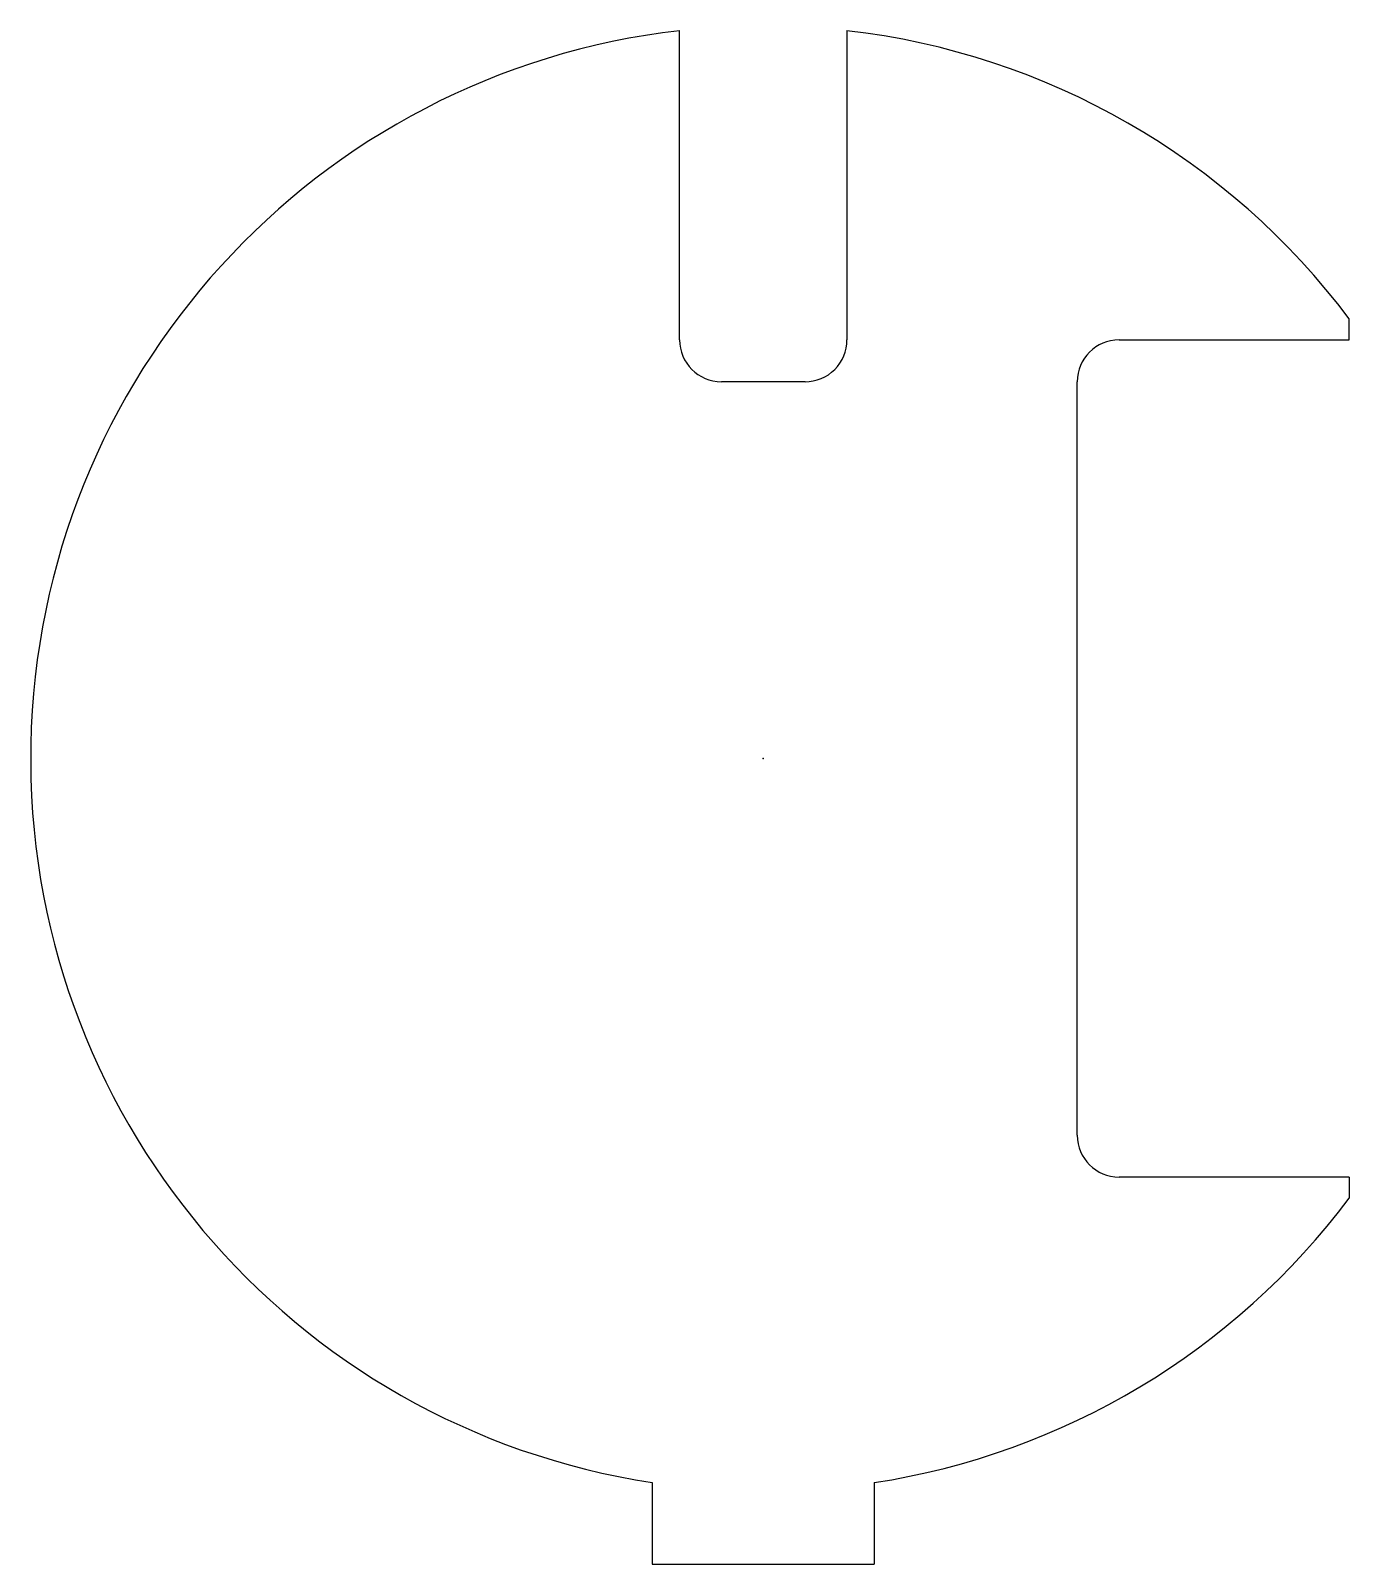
# Model space of a CAD drawing. Header units: centimetres. Extents: x -35 to 28, y -38.5 to 34.8.
import ezdxf

# ---------------------------------------------------------------- set-up
doc = ezdxf.new("R2010")
doc.units = ezdxf.units.CM
doc.header["$MEASUREMENT"] = 0
doc.layers.add('Control board outline v2_Sketch1', color=7, linetype='Continuous')
doc.layers.add('Control board outline v2_Sketch2', color=7, linetype='Continuous')

msp = doc.modelspace()

# ---------------------------------------------------------------- linework, layer by layer
at = {"layer": 'Control board outline v2_Sketch1'}
msp.add_point((0, 0), dxfattribs=at)
at = {"layer": 'Control board outline v2_Sketch2'}
for p, q in [((-4, 20), (-4, 34.771)), ((4, 34.771), (4, 20)), ((28, 20), (28, 21)), ((17, 20), (28, 20)), ((2, 18), (-2, 18)), ((15, 0), (15, 18)), ((15, -18), (15, 0)), ((28, -20), (17, -20)), ((28, -20), (28, -21)), ((-5.3, -34.596), (-5.3, -38.5)), ((5.3, -34.596), (5.3, -38.5)), ((-5.3, -38.5), (5.3, -38.5))]:
    msp.add_line(p, q, dxfattribs=at)
for centre, radius, start, end in [((0, 0), 35, 96.56243, 261.29028), ((0, 0), 35, 36.8699, 83.43757), ((-2, 20), 2, 180, 270), ((2, 20), 2, 270, 0.00989), ((17, 18), 2, 90, 180), ((17, -18), 2, 180, 270), ((0, 0), 35, 278.70972, 323.1301)]:
    msp.add_arc(centre, radius, start, end, dxfattribs=at)
msp.add_point((0, 0), dxfattribs=at)

doc.saveas('drawing.dxf')
